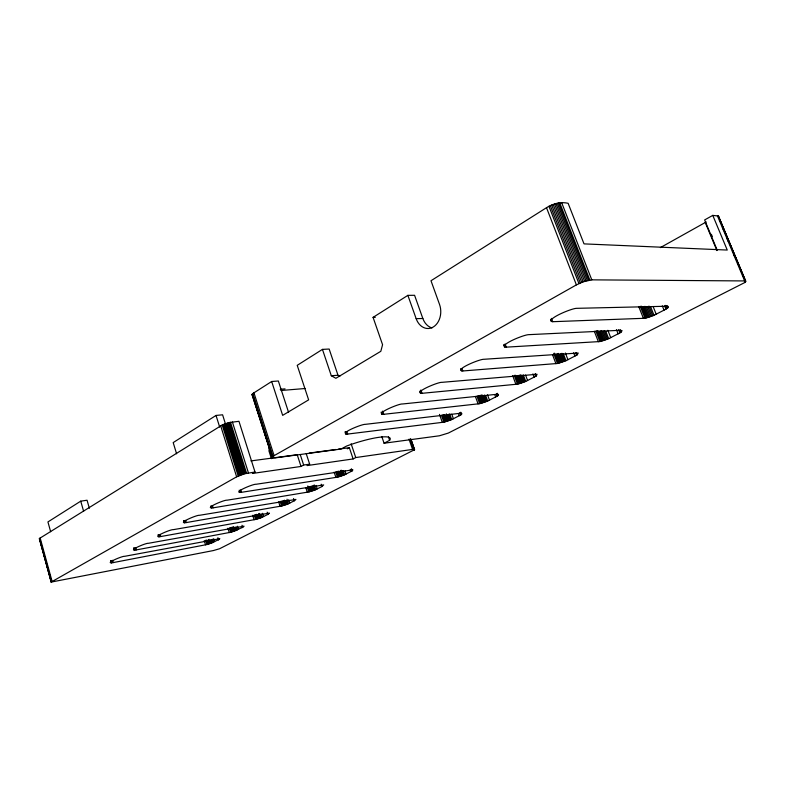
<?xml version="1.0" encoding="UTF-8"?>
<svg xmlns="http://www.w3.org/2000/svg" width="785" height="785" viewBox="0 0 785 785"><rect width="100%" height="100%" fill="white"/><g stroke="black" fill="none" stroke-linecap="round" stroke-linejoin="round"><path stroke-width="1.18" d="M269.294 447.362L268.98 451.022L271.433 458.675M309.663 464.171L307.033 465.584L353.122 458.94L355.752 457.557L412.567 449.412L414.578 449.687L219.564 548.754L213.402 550.55L51.143 582.087L39.466 538.471L222.214 424.989L229.465 422.497L238.964 421.31L255.007 472.001L252.397 473.463L301.018 466.447L303.648 465.024L309.663 464.171L306.248 453.74M253.094 395.503L252.034 394.669L252.75 393.589L271.669 381.5L278.351 381L288.576 412.351M381.795 436.548L384.071 443.231L439.414 435.783L448.313 433.075L744.916 282.472L745.711 281.128L718.314 216.032L712.77 215.384L704.636 219.937L717.147 250.003M745.505 280.942L591.792 279.852L583.177 281.815L576.396 284.886L274.102 455.653L272.159 457.596L275.241 457.881L341.063 449.02L346.597 446.037A37.582 6.672 -18.5 0 1 389.605 440.326L388.418 436.872M255.007 472.001L244.449 473.806L236.638 476.829L51.143 582.087M667.868 307.749L668.359 306.503L667.073 306.238L577.073 308.319C571.99 307.916 544.417 319.819 552.65 321.703L645.015 318.259L654.023 315.305L665.935 309.162L667.868 307.749L666.985 305.561M461.551 414.313L461.806 413.42L459.971 413.312L365.447 424.332C361.914 423.959 338.041 433.801 347.696 434.066L443.898 422.163L451.728 419.582L460.638 414.99L461.551 414.313L460.795 412.213M498.112 395.463L498.504 394.472L496.738 394.305L402.597 403.971C399.084 403.382 373.797 414.254 383.747 414.303L479.664 403.686L487.701 401.037L497.121 396.18L498.112 395.463L497.327 393.305M621.18 332.006L622.083 330.681L620.562 330.279L529.041 334.646C524.233 334.4 497.788 345.351 506.227 347.156L599.936 341.553L608.679 338.678L619.885 332.899L621.18 332.006L620.346 329.877M536.302 375.897L537.097 374.288L442.083 382.324C438.216 381.804 412.459 392.804 422.036 393.314L517.472 384.15L525.734 381.432L535.694 376.3L536.302 375.897L535.478 373.689M577.201 354.81L578.251 353.034L484.149 359.265C479.861 358.853 453.701 369.892 462.777 370.971L557.497 363.475L565.985 360.688L576.543 355.242L577.201 354.81L576.337 352.543M352.151 470.912L352.926 469.832L256.146 484.257C253.32 483.717 231.173 493.215 241.417 492.323L337.442 477.152L344.644 474.778L352.151 470.912L351.435 468.773M89.353 508.278L87.056 500.231L80.737 501.154L47.934 521.937L50.652 531.739M225.491 424.037L222.597 414.804L216.032 415.442L173.191 442.583L176.596 453.799M339.826 376.27L338.001 375.25L329.16 349.04L322.449 349.384L297.221 365.339L308.633 399.869L282.659 415.353L271.669 381.5M322.449 349.384L331.299 375.74L335.872 378.301L380.823 351.297L382.57 344.703L373.071 317.366L407.876 295.356L414.578 295.297L422.84 318.484A16.819 12.894 89.6 0 0 431.986 327.914M712.77 215.384L727.253 250.052L584.02 243.88L568.124 203.295C560.608 201.559 552.905 203.707 546.507 207.691L430.994 280.736L439.531 304.423A16.917 12.913 89.5 0 1 433.349 326.943A16.917 12.913 89.5 0 1 416.158 318.681L407.876 295.356M660.371 247.609L706.235 221.959M218.564 539.835L219.82 538.687L124.707 556.31C122.411 555.77 102.845 564.337 113.266 562.58L207.034 544.525L218.564 539.835L217.906 537.696M242.663 527.412L244.047 526.185L148.434 543.298C146.059 542.749 126.002 551.521 136.423 549.883L230.77 532.259L242.663 527.412L241.986 525.224M267.881 514.41L269.392 513.115L173.338 529.649C170.885 529.09 150.308 538.059 160.729 536.557L255.596 519.434L261.562 517.531L267.881 514.41L267.175 512.183M294.287 500.801L295.935 499.417L199.527 515.294C196.966 514.724 175.879 523.889 186.271 522.565L281.589 506.011L287.693 504.068L294.287 500.801L293.551 498.524M321.978 486.533L323.675 484.924L227.091 500.182C224.412 499.623 202.795 508.965 213.127 507.836L308.848 491.93L315.079 489.948L321.978 486.533L321.212 484.208M347.264 448.814L349.354 447.685L353.122 458.94M384.071 443.231L389.605 440.326M250.906 460.923L296.014 454.858M309.29 453.073L336 449.481M338.423 449.157L349.354 447.685M280.216 389.262L285.053 388.869M280.922 390.498L305.237 388.506M331.299 375.74L338.001 375.25M416.158 318.681L422.84 318.484M373.071 317.366L375.308 317.307M718.314 216.032L745.75 281.373M745.632 281.687L718.54 216.267M722.465 227.405L723.868 230.751M727.136 238.561L728.539 241.908M733.671 254.173L734.613 256.401M744.415 279.823L745.348 282.05M717.402 215.777L744.622 280.795M711.367 234.293L712.299 236.53M705.273 222.548L716.921 250.562M666.485 306.003L667.358 308.191M665.395 305.385L666.71 308.662M664.62 305.885L665.935 309.162M662.304 305.856L664.061 310.212M653.169 306.66L656.211 314.265M650.559 306.631L654.023 315.305M648.95 306.052L652.845 315.815M647.753 306.533L651.648 316.296M646.555 306.984L650.441 316.738M644.936 306.307L649.254 317.15M643.779 306.67L648.096 317.513M642.679 306.974L646.987 317.817M641.217 306.14L645.957 318.072M640.266 306.327L645.015 318.259M638.705 306.493L643.455 318.445M619.758 330.308L620.592 332.438M618.639 329.71L619.885 332.899M616.47 329.641L618.129 333.89M561.687 202.756L591.792 279.852M559.715 202.805L589.829 280.019M558.537 202.972L588.662 280.225M607.865 330.289L610.75 337.697M557.271 203.227L587.386 280.52M605.794 331.29L608.679 338.678M555.927 203.56L586.032 280.883M604.273 330.711L607.561 339.159M554.544 203.982L584.619 281.315M603.125 331.172L606.403 339.62M553.121 204.473L583.177 281.815M601.555 330.554L605.245 340.052M551.698 205.032L581.734 282.364M600.397 330.946L604.087 340.445M599.279 331.299L602.968 340.798M550.305 205.641L580.311 282.963M597.787 330.544L601.889 341.102M548.96 206.298L578.928 283.581M596.777 330.789L600.868 341.357M595.835 330.985L599.936 341.553M546.507 207.691L576.396 284.886M594.274 331.172L598.366 341.76M575.68 352.985L576.543 355.242M573.619 352.779L574.905 356.164M565.386 353.005L567.947 359.746M551.384 318.396L552.65 321.703M550.511 319.407L551.355 321.614M563.424 353.947L565.985 360.688M561.932 353.279L564.915 361.139M560.833 353.721L563.816 361.581M559.715 354.143L562.698 361.993M558.174 353.397L561.579 362.376M557.075 353.741L560.48 362.729M556.015 354.045L559.42 363.023M554.593 353.162L558.42 363.278M553.67 353.358L557.497 363.475M552.522 354.702L555.927 363.7M534.87 374.092L535.694 376.3M532.927 373.866L534.163 377.163M525.558 375.063L527.598 380.548M523.291 374.867L525.734 381.432M522.27 375.299L524.704 381.873M520.808 374.631L523.644 382.295M519.729 375.034L522.565 382.697M518.64 375.397L521.476 383.06M517.57 375.74L520.406 383.404M505.03 343.938L506.227 347.156M516.54 376.035L519.376 383.698M504.098 344.958L504.892 347.107M515.146 375.181L518.385 383.953M503.646 344.831L504.441 346.98M514.234 375.387L517.472 384.15M512.664 375.613L515.902 384.395M496.895 393.658L497.68 395.807M496.336 394.031L497.121 396.18M494.903 394.845L495.688 396.994M487.534 394.845L489.477 400.193M485.768 395.689L487.701 401.037M484.394 395.041L486.72 401.459M483.374 395.444L485.699 401.861M481.941 394.767L484.649 402.244M480.891 395.13L483.599 402.607M479.851 395.454L482.559 402.931M478.84 395.748L481.539 403.225M477.869 395.993L480.577 403.48M476.966 396.189L479.664 403.686M475.396 396.445L478.094 403.941M461.963 368.714L462.777 370.971M460.599 368.705L461.413 370.971M460.402 412.537L461.158 414.637M459.814 412.674L460.638 414.99M458.469 413.45L459.294 415.756M451.787 414.186L453.416 418.778M449.687 413.842L451.728 419.582M448.745 414.245L450.786 419.985M447.764 414.637L449.795 420.367M446.341 413.862L448.784 420.74M445.723 415.353L447.764 421.094M444.3 414.529L446.743 421.417M443.309 414.814L445.752 421.702M442.357 415.059L444.791 421.957M441.464 415.265L443.898 422.163M439.492 414.382L442.338 422.428M420.868 390.017L422.036 393.314M419.877 391.146L420.652 393.344M410.997 439.315L414.578 449.687M410.84 439.188L414.5 449.883M410.545 439.109L414.097 449.344M410.761 439.934L414.294 450.119M410.143 439.08L413.695 449.314M409.024 439.168L412.567 449.412M382.638 411.095L383.747 414.303M381.608 412.223L382.344 414.362M381.098 412.164L381.834 414.303M351.121 443.76L355.752 457.557M346.931 431.789L347.696 434.066M345.518 431.878L346.283 434.154M344.988 431.838L345.753 434.115M350.326 469.41L351.042 471.549M345.037 470.902L346.097 474.101M343.231 470.529L344.644 474.778M342.397 470.872L343.81 475.131M341.171 470.156L342.937 475.474M340.248 470.49L342.015 475.808M339.67 471.873L341.082 476.132M338.374 471.108L340.14 476.426M337.442 471.383L339.208 476.701M336.539 471.628L338.306 476.946M335.676 471.834L337.442 477.152M334.135 472.128L335.901 477.457M316.129 485.483L317.268 488.957M314.363 484.983L315.874 489.614M313.568 485.316L315.079 489.948M312.715 485.65L314.226 490.282M311.822 485.974L313.333 490.605M310.909 486.288L312.42 490.919M300.233 454.554L303.648 465.024M309.987 486.582L311.498 491.204M309.074 486.847L310.585 491.479M307.808 485.935L309.692 491.724M297.201 454.701L301.018 466.447M307.337 487.299L308.848 491.93M305.807 487.603L307.318 492.234M288.703 499.711L289.802 503.116M253.908 392.726L274.102 455.653M287.016 499.211L288.468 503.744M252.75 393.589L272.905 456.438M252.368 393.982L272.503 456.782M286.603 500.663L287.693 504.068M252.613 395.375L272.66 457.91M252.122 394.345L272.238 457.096M252.034 394.669L272.336 457.783M285.779 500.987L286.868 504.382M284.543 500.173L285.995 504.696M283.66 500.477L285.102 505M282.757 500.761L284.209 505.295M281.864 501.026L283.307 505.56M280.981 501.262L282.433 505.795M280.147 501.478L281.589 506.011M278.626 501.782L280.068 506.325M262.543 513.292L263.593 516.618M232.389 421.987L248.452 472.943M261.268 513.89L262.318 517.217M260.522 514.204L261.562 517.531M259.364 513.41L260.767 517.845M230.505 422.271L246.569 473.286M258.52 513.714L259.923 518.149M229.465 422.497L245.528 473.522M258 515.117L259.05 518.443M228.396 422.752L244.449 473.806M256.774 514.293L258.167 518.728M227.297 423.056L243.35 474.12M255.89 514.558L257.284 518.993M255.037 514.793L256.43 519.228M226.208 423.4L242.251 474.474M254.203 514.999L255.596 519.434M225.138 423.772L241.172 474.846M224.098 424.165L240.122 475.229M252.691 515.313L254.085 519.758M223.117 424.567L239.121 475.632M222.214 424.989L238.198 476.034M220.673 425.823L236.638 476.829M240.701 490.017L241.417 492.323M216.032 415.442L219.672 427.069M239.268 490.174L239.984 492.489M237.561 526.254L238.571 529.522M236.324 526.833L237.335 530.091M235.608 527.137L236.619 530.395M234.823 527.432L235.834 530.699M233.675 526.647L235.019 530.994M232.821 526.941L234.165 531.288M231.958 527.216L233.302 531.563M231.094 527.471L232.438 531.818M230.24 527.706L231.585 532.053M229.426 527.913L230.77 532.259M227.925 528.236L229.269 532.583M212.441 505.589L213.127 507.836M210.998 505.756L211.695 508.013M213.677 538.647L214.648 541.846M212.49 539.207L213.461 542.406M211.793 539.491L212.764 542.69M211.028 539.786L212.009 542.985M210.233 540.08L211.204 543.279M209.075 539.295L210.38 543.554M208.231 539.57L209.526 543.828M207.711 540.885L208.682 544.083M206.543 540.051L207.848 544.319M205.739 540.257L207.034 544.525M204.257 540.58L205.552 544.849M185.603 520.367L186.271 522.565M184.171 520.553L184.838 522.751M183.592 520.583L184.259 522.781M160.091 534.408L160.729 536.557M158.668 534.614L159.306 536.763M158.089 534.654L158.727 536.803M135.746 547.547L136.423 549.883M134.323 547.763L135 550.099M133.735 547.802L134.421 550.148M112.608 560.294L113.266 562.58M111.195 560.519L111.843 562.806M110.606 560.568L111.264 562.865M80.737 501.154L83.612 511.27M40.153 537.951L52.016 581.126M39.849 539.246L41.124 543.897M41.762 546.223L42.714 549.706M43.352 552.032L49.73 575.258M50.368 577.583L51.329 581.067M39.466 538.471L51.31 581.597M39.299 538.696L51.339 582.176"/></g></svg>
